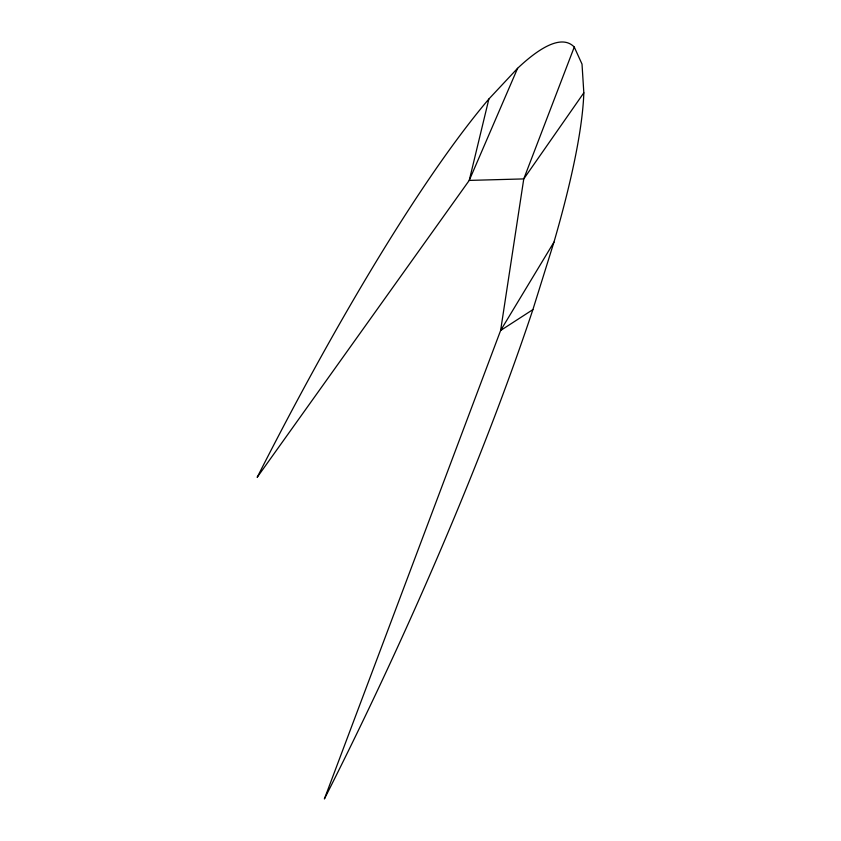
<?xml version="1.0" encoding="UTF-8"?>
<svg xmlns="http://www.w3.org/2000/svg" width="841" height="841" viewBox="0 0 841 841"><rect width="100%" height="100%" fill="white"/><g stroke="black" fill="none" stroke-linecap="round" stroke-linejoin="round"><path stroke-width="1.26" d="M488.873 99.007L469.246 180.405L257.167 477.352A656.653 100.699 -64.9 0 1 488.873 99.007L517.604 68.289A656.653 100.699 -64.9 0 1 574.266 47.054L582.014 64.095L583.833 92.825A656.653 100.699 -64.9 0 1 553.946 242.166L532.889 309.614A656.653 100.699 -64.9 0 1 324.384 798.95L500.616 330.492L553.946 242.166M574.266 47.054L523.764 178.912L500.616 330.492L532.889 309.614M517.604 68.289L469.246 180.405L523.764 178.912L583.833 92.825"/></g></svg>
